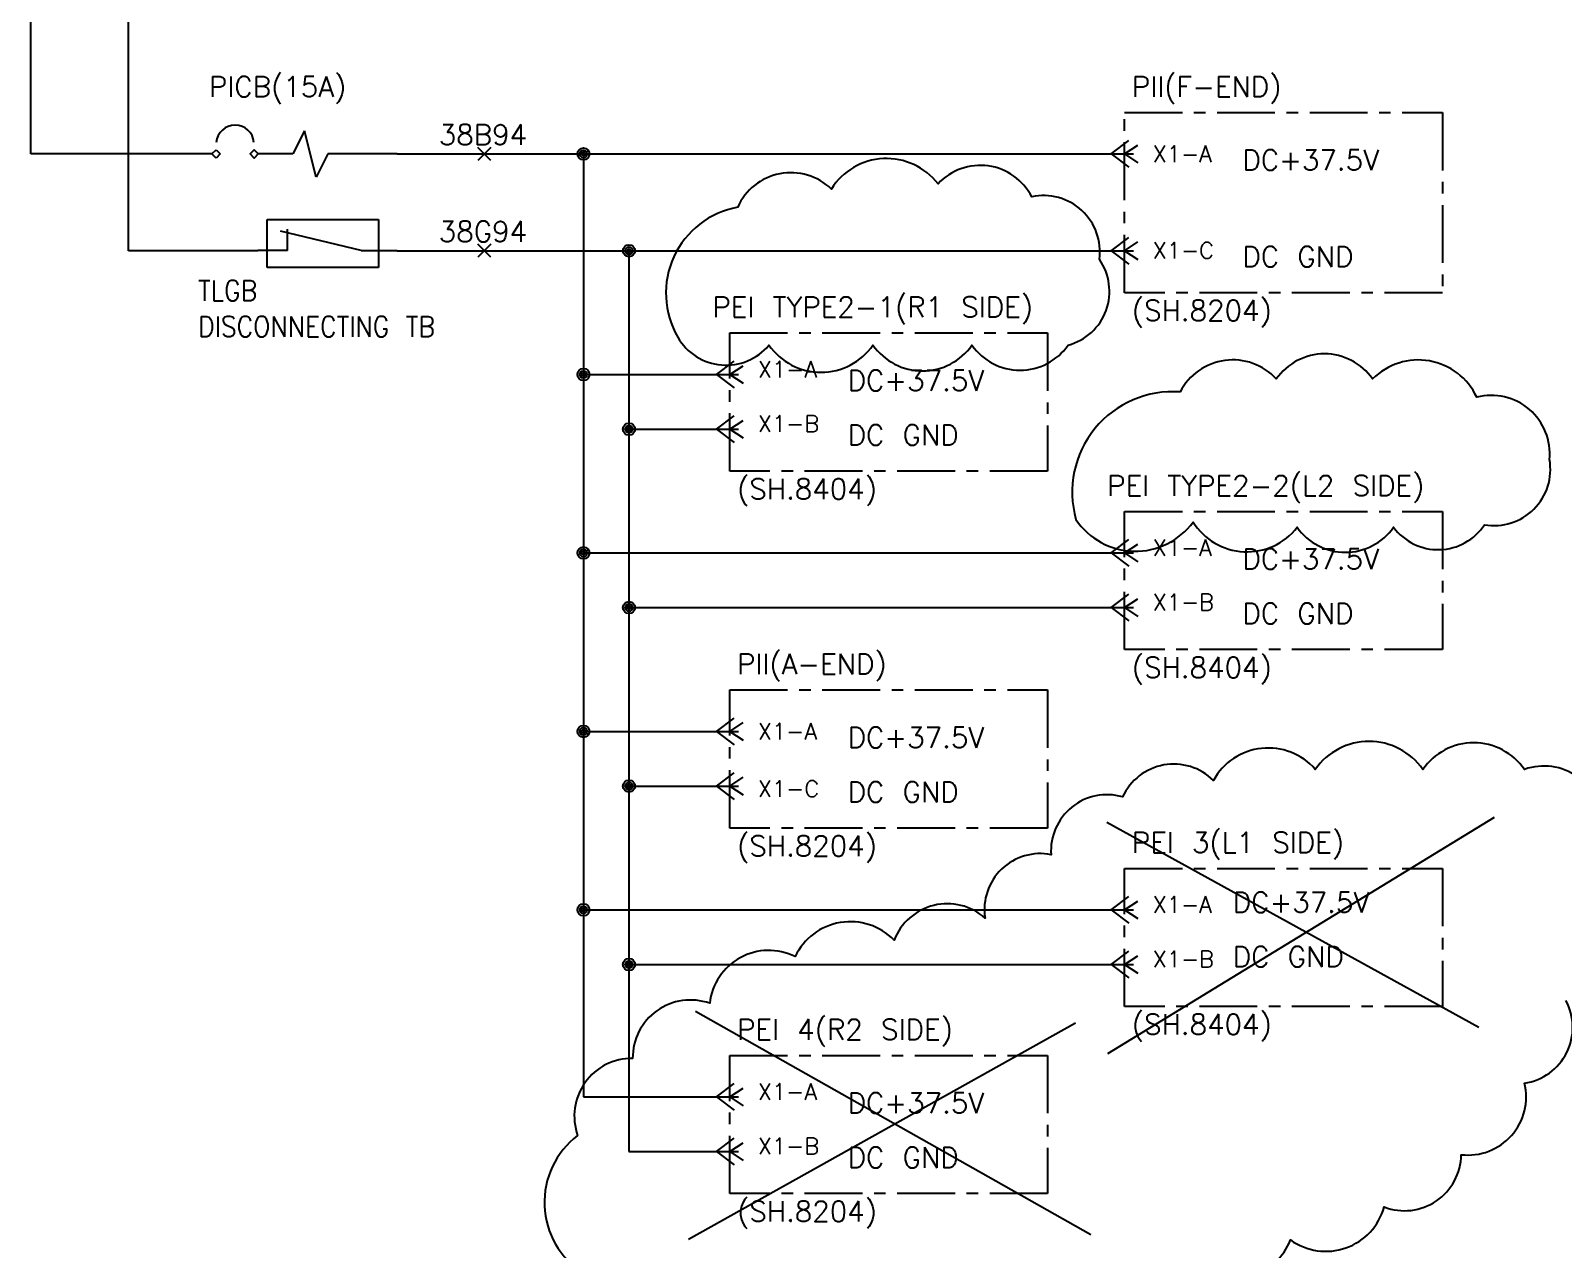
# Model space of a CAD drawing. Header units: millimetres. Extents: x 1015 to 1574, y -507 to -76.
# Drawn here: x 1297.8 to 1466.1, y -429.2 to -295.5 of the extents above; entities that cross this region are included whole.
import ezdxf
from ezdxf.enums import TextEntityAlignment as Align

# ---------------------------------------------------------------- set-up
doc = ezdxf.new("R2010")
doc.units = ezdxf.units.MM
doc.linetypes.add('CENTER', pattern=[50.8, 31.75, -6.35, 6.35, -6.35])
for name, color, linetype in [('$TMP', 7, 'Continuous'), ('DC+', 1, 'Continuous'), ('SYMS', 7, 'Continuous')]:
    doc.layers.add(name, color=color, linetype=linetype)
doc.styles.get("Standard").update_dxf_attribs({"font": 'txt.shx', "bigfont": 'whgtxt.shx'})
doc.styles.add('WD', font='romans.shx')

# ---------------------------------------------------------------- blocks, each defined once
blk = doc.blocks.new('HCN1JP')
for p, q in [((-0.062, 0), (0.062, 0.094)), ((-0.062, 0), (0.062, -0.094)), ((0.031, 0), (0.125, 0.062)), ((0.031, 0), (0.125, -0.062)), ((0.031, 0), (0.094, 0))]:
    blk.add_line(p, q)
at = {"style": 'WD', "width": 0.7}
for tag, p in [('INST', (0.156, 0.85)), ('LOC', (0.156, 0.68)), ('DESC1', (0.156, 0.511)), ('DESC2', (0.156, 0.354))]:
    blk.add_attdef(tag, p, '', height=0.125, dxfattribs=at)
at = {"style": 'WD'}
for tag, p, height in [('TAG1', (0.156, 0.094), 0.125), ('X2LINK', (0.062, 0.125), 0.01), ('X8LINK', (0.062, -0.125), 0.01)]:
    blk.add_attdef(tag, p, '', height=height, dxfattribs=at)
for tag, p, height, flags in [('X4TERMDESC02', (-0.081, 0.026), 0.01, 1), ('X4TERM02', (-0.062, 0), 0.0125, 1), ('X1TERM01', (0.094, 0), 0.0125, 1), ('X1TERMDESC01', (0.108, 0.021), 0.01, 1), ('FAMILY', (0.205, 0.059), 0.01, 9)]:
    blk.add_attdef(tag, p, '', height=height, dxfattribs=dict(at, flags=flags))
at = {"linetype": 'Continuous', "style": 'WD', "flags": 9}
for tag, p in [('ASSYCODE', (0.291, 0.037)), ('MFG', (0.29, 0.057)), ('CAT', (0.292, 0.077))]:
    blk.add_attdef(tag, text='', height=0.01, dxfattribs=at).set_placement(p, align=Align.CENTER)
at = {"linetype": 'Continuous', "style": 'WD', "flags": 8}
blk.add_attdef('TERM02', text='', height=0.125, dxfattribs=at).set_placement((-0.062, -0.047), align=Align.TOP_RIGHT)
blk.add_attdef('TERM01', text='', height=0.125, dxfattribs=at).set_placement((0.156, -0.047), align=Align.TOP_LEFT)
blk = doc.blocks.new('WDDOT')
for radius in [0.03, 0.0187, 0.00929]:
    blk.add_circle((0, 0), radius)
blk = doc.blocks.new('Breaker - Low Voltage Power')
for p, q in [((-0.01768, 0.782322), (0, 0.8)), ((0, 0.8), (0.01767, 0.782322)), ((0, 0.764644), (-0.01768, 0.782322)), ((0.01767, 0.782322), (0, 0.764644)), ((0, 0.45), (0, 0.6)), ((-0.1, 0.35), (0.1, 0.4)), ((0.1, 0.4), (0, 0.45)), ((0, 0.3), (-0.1, 0.35)), ((0, 0), (0, 0.3))]:
    blk.add_line(p, q)
blk.add_lwpolyline([(0, 0.6), (-0.01768, 0.617677), (0, 0.635355), (0.01767, 0.617677)], close=True)
blk.add_arc((0.04349, 0.7), 0.08151, 274.5813, 85.41872)
blk = doc.blocks.new('TERMINAL')
at = {"color": 0}
for p, q in [((-302.57, 281.52), (-302.57, 284.78)), ((-304.42, 283.77), (-299.16, 283.77)), ((-304.42, 271.55), (-304.42, 283.77)), ((-299.16, 283.77), (-299.16, 271.55)), ((-302.57, 273.44), (-300.43, 282.28)), ((-302.57, 281.52), (-300.2, 281.52)), ((-302.57, 273.44), (-302.57, 269.5)), ((-299.16, 271.55), (-304.42, 271.55))]:
    blk.add_line(p, q, dxfattribs=at)
blk = doc.blocks.new('1921')
at = {"layer": '$TMP', "color": 7}
for p, q in [((0.71, 0.71), (-0.71, -0.71)), ((0.71, -0.71), (-0.71, 0.71))]:
    blk.add_line(p, q, dxfattribs=at)
blk = doc.blocks.new('WN')
at = {"color": 7}
blk.add_blockref('1921', (0, 0), dxfattribs=at)
at = {"color": 5}
blk.add_attdef('????', text='', height=2.24, dxfattribs=at).set_placement((-0.16, 2.11), align=Align.MIDDLE)

msp = doc.modelspace()

# ---------------------------------------------------------------- linework, layer by layer
for p, q in [((1297.85, -309.03), (1297.85, -131.12)), ((1308.57, -319.65), (1308.57, -142.8)), ((1317.75, -309.03), (1297.85, -309.03)), ((1358.52, -309.03), (1358.52, -412.5)), ((1322.78, -319.65), (1308.57, -319.65)), ((1363.52, -319.65), (1363.52, -418.5))]:
    msp.add_line(p, q)
at = {"color": 1}
for p, q in [((1458.49, -381.84), (1416.03, -407.76)), ((1415.98, -382.35), (1456.79, -404.86)), ((1370.82, -403.08), (1414.2, -427.6)), ((1412.53, -404.42), (1370.04, -428.16))]:
    msp.add_line(p, q, dxfattribs=at)
at = {"color": 1, "linetype": 'CENTER', "ltscale": 0.2}
for points in [[(1417.91, -304.48), (1452.8, -304.48), (1452.8, -324.26), (1417.91, -324.26)], [(1374.58, -328.67), (1409.47, -328.67), (1409.47, -343.84), (1374.58, -343.84)], [(1417.91, -348.25), (1452.8, -348.25), (1452.8, -363.42), (1417.91, -363.42)], [(1374.58, -367.84), (1409.47, -367.84), (1409.47, -383), (1374.58, -383)], [(1417.91, -387.42), (1452.8, -387.42), (1452.8, -402.59), (1417.91, -402.59)], [(1374.58, -407.94), (1409.47, -407.94), (1409.47, -423.11), (1374.58, -423.11)]]:
    msp.add_lwpolyline(points, close=True, dxfattribs=at)
for points in [[(1368.88, -329.15, 0.520567), (1378.88, -330.01, 0.520567), (1378.88, -330.01, 0.520567), (1390.3, -330.01, 0.520567), (1390.3, -330.01, 0.520567), (1401.16, -330.01, 0.520567), (1401.16, -330.01, 0.520567), (1411.72, -330.01, 0.520567), (1411.72, -330.01, 0.520567), (1415.15, -320.59, 0.520567), (1415.15, -320.59, 0.520567), (1407.73, -313.74, 0.520567), (1407.73, -313.74, 0.520567), (1397.44, -312.31, 0.520567), (1397.44, -312.31, 0.520567), (1385.73, -312.88, 0.520567), (1385.73, -312.88, 0.520567), (1375.45, -314.88, 0.520567), (1375.45, -314.88, 0.520567)], [(1412.58, -349.14, 0.520567), (1425.43, -349.42, 0.520567), (1425.43, -349.42, 0.520567), (1436.86, -349.99, 0.520567), (1436.86, -349.99, 0.520567), (1447.43, -349.99, 0.520567), (1447.43, -349.99, 0.520567), (1457.42, -349.71, 0.520567), (1457.42, -349.71, 0.520567), (1464.56, -342.57, 0.520567), (1464.56, -342.57, 0.520567), (1456.57, -335.72, 0.520567), (1456.57, -335.72, 0.520567), (1445.14, -333.72, 0.520567), (1445.14, -333.72, 0.520567), (1434.57, -333.72, 0.520567), (1434.57, -333.72, 0.520567), (1424.01, -335.15, 0.520567), (1424.01, -335.15, 0.520567)]]:
    msp.add_lwpolyline(points, format="xyb", close=True)
at = {"color": 1}
for points in [[(1470.28, -382.6, 0.520567), (1461.82, -376.56, 0.520567), (1461.82, -376.56, 0.520567), (1450.64, -376.56, 0.520567), (1450.64, -376.56, 0.520567), (1438.85, -376.56, 0.520567), (1438.85, -376.56, 0.520567), (1427.67, -377.77, 0.520567), (1427.67, -377.77, 0.520567), (1417.7, -379.58, 0.520567), (1417.7, -379.58, 0.520567), (1409.85, -385.92, 0.520567), (1409.85, -385.92, 0.520567), (1402.6, -392.87, 0.520567), (1402.6, -392.87, 0.520567), (1392.62, -395.29, 0.520567), (1392.62, -395.29, 0.520567), (1381.75, -397.1, 0.520567), (1381.75, -397.1, 0.520567), (1372.38, -402.23, 0.520567), (1372.38, -402.23, 0.520567), (1363.92, -408.27, 0.520567), (1363.92, -408.27, 0.520567), (1357.88, -416.73, 0.520567), (1357.88, -416.73, 0.520567), (1358.48, -431.83, 0.520567)], [(1426.16, -430.62, 0.520567), (1436.13, -428.2, 0.520567), (1436.13, -428.2, 0.520567), (1446.41, -424.58, 0.520567), (1446.41, -424.58, 0.520567), (1454.87, -418.84, 0.520567), (1454.87, -418.84, 0.520567), (1461.82, -410.99, 0.520567), (1461.82, -410.99, 0.520567), (1466.35, -401.93, 0.520567)]]:
    msp.add_lwpolyline(points, format="xyb", dxfattribs=at)
at = {"layer": 'DC+', "color": 0}
for p, q in [((1338.07, -309.03), (1417.91, -309.03)), ((1338.07, -319.65), (1417.91, -319.65)), ((1358.52, -333.23), (1374.58, -333.23)), ((1363.52, -339.23), (1374.58, -339.23)), ((1358.52, -352.81), (1417.91, -352.81)), ((1363.52, -358.81), (1417.91, -358.81)), ((1358.52, -372.39), (1374.58, -372.39)), ((1363.52, -378.39), (1374.58, -378.39)), ((1358.52, -391.97), (1417.91, -391.97)), ((1363.52, -397.97), (1417.91, -397.97)), ((1358.52, -412.5), (1374.58, -412.5)), ((1363.52, -418.5), (1374.58, -418.5))]:
    msp.add_line(p, q, dxfattribs=at)

# ---------------------------------------------------------------- block references
at = {"xscale": 25.40000000000009, "yscale": 25.40000000000009, "zscale": 25.40000000000009, "rotation": 90}
msp.add_blockref('Breaker - Low Voltage Power', (1338.07, -309.03), dxfattribs=at)
at = {"color": 2}
ref = msp.add_blockref('WN', (1347.65, -309.03), dxfattribs=at)
ref.add_attrib('????', '38B94', dxfattribs={"color": 2, "height": 2.24}).set_placement((1347.49, -306.92), align=Align.MIDDLE)
at = {"color": 0, "linetype": 'Continuous', "rotation": 90}
msp.add_blockref('TERMINAL', (1607.56, -17.07), dxfattribs=at)
at = {"color": 2}
ref = msp.add_blockref('WN', (1347.65, -319.65), dxfattribs=at)
ref.add_attrib('????', '38G94', dxfattribs={"color": 2, "height": 2.24}).set_placement((1347.49, -317.54), align=Align.MIDDLE)
at = {"layer": 'SYMS'}
for name, p, xscale, yscale, zscale in [('HCN1JP', (1417.42, -309.03), 15.57742597156926, 15.57742597156926, 15.57742597156926), ('WDDOT', (1358.52, -309.03), 22, 22, 22), ('WDDOT', (1363.52, -319.65), 22, 22, 22), ('HCN1JP', (1417.42, -319.65), 15.57742597156926, 15.57742597156926, 15.57742597156926), ('WDDOT', (1358.52, -333.23), 22, 22, 22), ('HCN1JP', (1374.09, -333.23), 15.57742597156926, 15.57742597156926, 15.57742597156926), ('HCN1JP', (1374.09, -339.23), 15.57742597156926, 15.57742597156926, 15.57742597156926), ('WDDOT', (1363.52, -339.23), 22, 22, 22), ('HCN1JP', (1417.42, -352.81), 15.57742597156926, 15.57742597156926, 15.57742597156926), ('WDDOT', (1358.52, -352.81), 22, 22, 22), ('WDDOT', (1363.52, -358.81), 22, 22, 22), ('HCN1JP', (1417.42, -358.81), 15.57742597156926, 15.57742597156926, 15.57742597156926), ('WDDOT', (1358.52, -372.39), 22, 22, 22), ('HCN1JP', (1374.09, -372.39), 15.57742597156926, 15.57742597156926, 15.57742597156926), ('WDDOT', (1363.52, -378.39), 22, 22, 22), ('HCN1JP', (1374.09, -378.39), 15.57742597156926, 15.57742597156926, 15.57742597156926), ('WDDOT', (1358.52, -391.97), 22, 22, 22), ('HCN1JP', (1417.42, -391.97), 15.57742597156926, 15.57742597156926, 15.57742597156926), ('HCN1JP', (1417.42, -397.97), 15.57742597156926, 15.57742597156926, 15.57742597156926), ('WDDOT', (1363.52, -397.97), 22, 22, 22), ('HCN1JP', (1374.09, -412.5), 15.57742597156926, 15.57742597156926, 15.57742597156926), ('HCN1JP', (1374.09, -418.5), 15.57742597156926, 15.57742597156926, 15.57742597156926)]:
    msp.add_blockref(name, p, dxfattribs=dict(at, xscale=xscale, yscale=yscale, zscale=zscale))

# ---------------------------------------------------------------- texts
at = {"color": 0}
for s, p in [('PICB(15A)', (1317.41, -302.77)), ('PII(F-END)', (1418.71, -302.77)), ('PEI TYPE2-1(R1 SIDE)', (1372.67, -326.95)), ('(SH.8204)', (1418.71, -327.33)), ('(SH.8404)', (1375.38, -346.91)), ('PEI TYPE2-2(L2 SIDE)', (1416, -346.55)), ('PII(A-END)', (1375.38, -366.12)), ('(SH.8404)', (1418.71, -366.5)), ('(SH.8204)', (1375.38, -386.08)), ('PEI 3(L1 SIDE)', (1418.71, -385.7)), ('PEI 4(R2 SIDE)', (1375.38, -406.22)), ('(SH.8404)', (1418.71, -405.66)), ('(SH.8204)', (1375.38, -426.18))]:
    msp.add_text(s, height=2.24, dxfattribs=at).set_placement(p)
for s, height, p in [('X1-A', 1.8, (1421.01, -309.02)), ('DC+37.5V', 2.24, (1430.85, -309.7)), ('X1-C', 1.8, (1421.01, -319.62)), ('DC GND', 2.24, (1430.85, -320.3)), ('X1-A', 1.8, (1377.68, -332.65)), ('DC+37.5V', 2.24, (1387.52, -333.89)), ('X1-B', 1.8, (1377.68, -338.63)), ('DC GND', 2.24, (1387.52, -339.88)), ('X1-A', 1.8, (1421.01, -352.23)), ('DC+37.5V', 2.24, (1430.85, -353.47)), ('X1-B', 1.8, (1421.01, -358.21)), ('DC GND', 2.24, (1430.85, -359.46)), ('X1-A', 1.8, (1377.68, -372.38)), ('DC+37.5V', 2.24, (1387.52, -373.06)), ('X1-C', 1.8, (1377.68, -378.69)), ('DC GND', 2.24, (1387.52, -379.04)), ('DC+37.5V', 2.24, (1429.79, -391.14)), ('X1-A', 1.8, (1421.01, -391.39)), ('X1-B', 1.8, (1421.01, -397.38)), ('DC GND', 2.24, (1429.79, -397.12)), ('X1-A', 1.8, (1377.68, -411.92)), ('DC+37.5V', 2.24, (1387.52, -413.16)), ('X1-B', 1.8, (1377.68, -417.9)), ('DC GND', 2.24, (1387.52, -419.15))]:
    msp.add_text(s, height=height, dxfattribs=at).set_placement(p, align=Align.MIDDLE_LEFT)
at = {"color": 0, "ltscale": 0.8, "width": 0.9}
for s, p in [('TLGB', (1316.22, -325.14)), ('DISCONNECTING TB', (1316.22, -329.09))]:
    msp.add_text(s, height=2.24, dxfattribs=at).set_placement(p)

doc.saveas('drawing.dxf')
